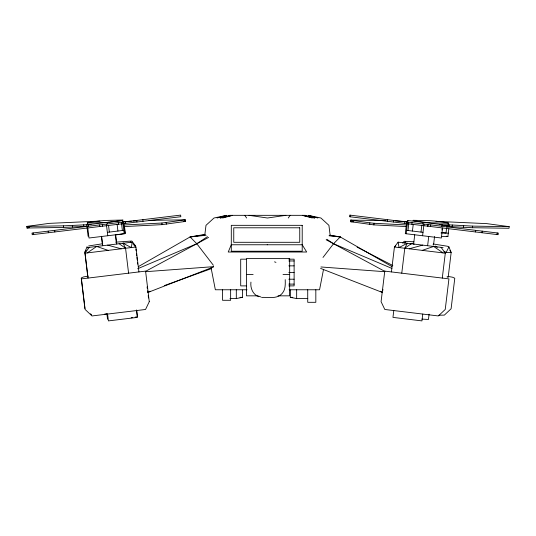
<?xml version="1.0" encoding="UTF-8"?>
<svg xmlns="http://www.w3.org/2000/svg" width="536" height="536" viewBox="0 0 536 536"><rect width="100%" height="100%" fill="white"/><g stroke="black" fill="none" stroke-linecap="round" stroke-linejoin="round"><path stroke-width="0.8" d="M350.296 216.805L350.49 215.197M406.496 226.574L373.887 224.886L350.484 221.676L350.678 220.075L386.108 220.651M351.174 221.864L351.368 220.256L350.678 220.075M369.652 224.437L369.847 222.829L351.368 220.256M373.887 224.886L374.081 223.284L406.69 224.973M387.327 221.288L387.521 219.68M393.397 222.018L393.592 220.41M391.421 271.92L394.436 247.009L398.141 242.158L443.091 247.599M393.786 310.558L392.962 317.392L421.939 320.897L422.77 314.069M404.647 223.378L404.841 221.77M406.71 221.998L405.296 233.649L441.349 238.011L442.562 227.968M406.174 233.756L407.782 220.497M401.772 273.172L404.787 248.262L407.293 243.27L399.019 247.565L398.141 242.158M408.164 223.807L408.358 222.199M407.97 230.507L408.774 223.881M411.849 224.249L412.043 222.648M412.425 231.05L413.229 224.417M413.618 244.034L414.73 234.795M421.008 232.088L421.805 225.455M422.924 223.961L423.118 222.353M422.589 235.746L424.003 224.095M427.741 226.179L427.936 224.571M427.822 226.185L428.016 224.577M427.621 245.729L428.733 236.49M430.542 226.514L430.736 224.906M434.555 236.53L433.537 244.992L433.048 244.771M429.088 314.176L428.445 319.483L421.919 319.081M441.811 226.246L442.006 224.638L407.735 220.49M441.979 229.991L442.18 228.329M446.649 227.117L446.843 225.515L449.289 224.919L449.094 226.527L447.258 226.969M446.615 228.122L446.019 233.086L441.677 232.47M448.458 223.284L430.555 222.788A10.124 0.449 6.9 0 1 418.194 221.408A10.124 0.449 6.9 0 1 413.229 220.296L429.845 220.685A10.318 0.456 6.9 0 1 442.749 222.051A10.318 0.456 6.9 0 1 448.458 223.284L448.264 224.892A10.318 0.456 6.9 0 0 448.498 224.705M442.287 278.077L445.302 253.166L441.121 247.364M441.302 236.383L447.888 236.564L448.793 229.013M452.129 226.614L452.324 225.006L472.638 226.112L509.2 226.668L509.006 228.269L472.444 227.72L447.573 226.487M463.372 227.351L463.56 225.743M472.444 227.72L472.638 226.112M475.499 231.954L475.693 230.346M481.971 232.738L482.166 231.13M496.993 234.554L497.187 232.946M204.853 234.56L205.998 225.328L213.998 218.011L226.654 215.331L217.04 218.011M382.677 290.88L382.918 289.286M323.53 269.34L319.557 289.768L289.125 289.768M87.837 277.132L84.842 252.242L87.053 246.674L87.757 248.047M433.296 243.994L447.386 246.225L448.947 246.929L446.133 252.449L444.525 252.309M84.842 252.242L86.102 250.151M288.274 218.011L290.164 215.331M88.065 278.077L85.05 253.166L89.231 247.364M402.791 243.11L404.171 241.294L413.852 241.796M322.994 257.454L333.539 243.739L340.253 236.946L391.99 266.606M395.695 245.984L394.436 247.009L445.302 253.166M404.419 243.036L405.732 242.004M404.787 248.262L411.186 243.739M87.274 252.898L96.694 246.46L108.125 250.372M207.486 236.631L196.812 243.739L145.531 271.37M147.675 290.88L147.916 292.475L150.073 291.202M138.362 266.606L190.099 236.946L205.201 234.346M208.618 237.408L196.812 243.739L137.665 268.744M147.916 292.475L213.623 266.895M164.264 285.601L211.539 268.576M410.596 244.054L412.874 243.277L414.167 244.181M422.227 250.372L433.658 246.46L443.078 252.898M409.196 248.798L422.703 245.133M86.906 226.266L63.556 227.458L26.994 228.008L26.8 226.406L49.191 223.371L99.977 221.08M26.994 228.008L29.668 227.505M123.454 225.013L161.919 223.023L185.322 219.814L185.516 221.415L162.113 224.631L124.486 226.574M222.581 218.011L232.597 215.331L220.229 218.011L229.576 215.331L305.339 215.331L314.686 218.011L302.317 215.331L312.334 218.011M229.951 298.498L236.309 298.545L242.5 297.339L242.5 290.063M88.614 245.964L102.704 243.733M88.152 276.12L83.449 276.958L81.217 277.963L84.896 308.502M131.226 317.768L132.781 317.52M135.119 317.151L137.457 316.776L136.633 309.949M285.896 215.331L267.457 218.005L249.012 215.331M213.388 265.293L196.812 243.739L190.099 236.946L204.772 234.902M88.286 224.644L122.617 220.49L124.178 233.756M122.965 223.713L32.207 234.694L32.013 233.086L180.632 215.104L180.826 216.712L123.836 223.606M107.347 232.329L123.762 230.339M87.261 247.599L132.211 242.158L131.333 247.565L123.059 243.27L125.565 248.262L128.58 273.172M85.05 253.166L135.916 247.009L138.931 271.92M115.662 242.158L131.829 241.033L135.521 245.863L135.715 247.525M190.099 236.946L206.139 235.27M104.708 314.022L107.093 313.815M145.625 271.698L213.562 266.66M131.414 221.201L122.965 221.643A10.124 0.449 -6.9 0 1 123.166 221.817M132.982 221.093L136.111 220.886M26.8 226.406L63.362 225.85L90.993 224.544M267.457 244.778L267.203 244.764M87.502 224.443A10.318 0.456 -6.9 0 0 87.736 224.631L87.542 223.03L105.445 222.527A10.124 0.449 -6.9 0 0 109.056 222.219M149.068 220.403L185.322 219.814M183.868 221.442L185.516 221.415M290.311 290.063L290.311 297.339L296.656 298.572L307.785 298.492M246.48 259.176L240.698 259.176L240.698 285.889L246.48 285.889M288.804 259.176L294.117 259.176L294.117 285.889L288.804 285.889M288.804 260.965L294.117 260.965M288.804 265.856L294.117 265.856M288.804 272.529L294.117 272.529M246.48 274.533L253.126 274.533M283.021 274.533L289.668 274.533M288.804 279.209L294.117 279.209M288.804 284.1L294.117 284.1M247.029 289.768L215.351 289.768L211.063 267.725M258.111 295.839L246.48 295.839L246.48 258.607L289.668 258.607L289.668 295.839L278.037 295.839M240.034 297.339L242.5 297.339M290.311 297.339L292.783 297.339M261.622 297.426C268.442 296.998 277.018 299.423 282.157 293.453C285.601 289.708 285.353 284.382 285.212 279.651M436.023 221.341L486.809 223.633L509.2 226.668M350.484 221.676L353.78 221.73M439.312 224.644L452.324 225.006M440.994 232.946L448.297 233.153M438.883 315.235L444.357 315.108L451.104 308.763L454.783 278.224L452.552 277.219L447.848 276.382M442.167 225.348L446.843 225.515M395.099 220.892L407.715 221.676M320.93 266.968L384.727 271.698M329.024 235.773L340.253 236.946L329.921 235.163M369.847 222.829L374.081 223.284M406.516 223.606L349.526 216.712L349.72 215.104L498.339 233.086L498.145 234.694L407.387 223.713M406.59 230.339L423.005 232.329M329.653 235.472L340.253 236.946M88.547 225.107L86.711 224.658L88.112 236.302M107.649 245.133L121.156 248.798M317.875 218.011L308.254 215.331L320.917 218.011L328.91 225.328L330.156 235.324M123.126 243.016L124.64 243.532M274.526 261.856L275.953 262.359M320.595 268.402L382.436 292.475L380.279 291.202M391.917 268.415L333.539 243.739L326.163 239.786M446.984 276.857L448.163 277.393L451.158 252.503L448.947 246.929M357.117 247.15L392.808 265.541M258.774 296.736C252.865 294.606 250.165 288.046 250.935 282.117M384.821 271.37L333.539 243.739L326.866 239.297M435.266 246.091L437.302 247.284M444.096 251.257L446.133 252.449L451.158 252.503L449.898 250.413M119.166 243.739L125.565 248.262M130.268 241.743L131.581 242.775M132.894 243.806L135.521 245.863M134.027 245.475L135.916 247.009M90.517 313.788L91.643 314.846M244.751 215.331L246.634 218.011M147.078 286.894L147.313 288.489M142.831 219.68L143.025 221.288M136.76 220.41L136.955 222.018M136.566 310.558L137.39 317.392L108.413 320.897L107.582 314.069M125.511 221.77L125.712 223.378M123.642 221.998L125.056 233.649L89.003 238.011L87.79 227.968M121.994 222.199L122.188 223.807M121.578 223.881L122.382 230.507M118.309 222.648L118.51 224.249M117.123 224.417L117.927 231.05M115.622 234.795L116.734 244.034M108.547 225.455L109.344 232.088M107.24 222.353L107.434 223.961M106.349 224.095L107.763 235.746M102.416 224.571L102.53 226.185M101.619 236.49L102.731 245.729M99.616 224.906L99.81 226.514M88.346 224.638L88.541 226.246M54.659 230.346L54.853 231.954M48.186 231.13L48.381 232.738M33.165 232.946L33.359 234.554M184.632 219.995L184.826 221.603M166.153 222.567L166.348 224.175M161.919 223.023L162.113 224.631M148.211 295.51L148.512 297.983M135.916 249.186L136.117 250.841M136.419 253.334L136.714 255.819M136.915 257.481L137.216 259.967M137.518 262.459L137.712 264.114M124.473 226.313L125.31 233.261A10.465 0.462 -6.9 0 1 115.233 234.956M115.488 235.284L116.413 242.976M101.445 236.269L102.463 244.731M106.912 313.915L107.555 319.221M83.676 224.745L83.871 226.353M72.44 225.482L72.628 227.09M63.362 225.85L63.556 227.458M315.825 289.768L315.825 302.311L307.724 302.311L307.724 289.768M296.656 289.675L296.656 298.572M236.309 289.648L236.309 298.545M230.634 289.768L230.634 300.287L222.541 300.287L222.541 289.768M260.885 296.951A10.204 10.204 0 0 1 258.774 296.12M87.542 223.03A10.318 0.456 -6.9 0 1 93.251 221.79A10.318 0.456 -6.9 0 1 106.155 220.423L122.771 220.035A10.124 0.449 -6.9 0 1 114.208 221.629M113.471 221.723A10.124 0.449 -6.9 0 1 109.746 222.145M446.28 236.215A14.351 0.636 6.9 0 1 447.888 236.564M384.774 271.115L381.076 301.681L384.808 309.473L438.341 315.952L445.235 309.446L448.933 278.881L384.774 271.115M231.297 244.764L228.222 252.014L306.686 252.014L302.21 244.764L231.297 244.764M149.276 301.681L145.544 309.473L92.011 315.952L85.117 309.446L81.418 278.881L145.578 271.115L149.276 301.681M302.21 225.328L231.297 225.328L231.297 251.23L302.21 251.23L302.21 225.328M299.751 227.793L233.756 227.793L233.756 242.299L299.751 242.299L299.751 227.793"/></g></svg>
